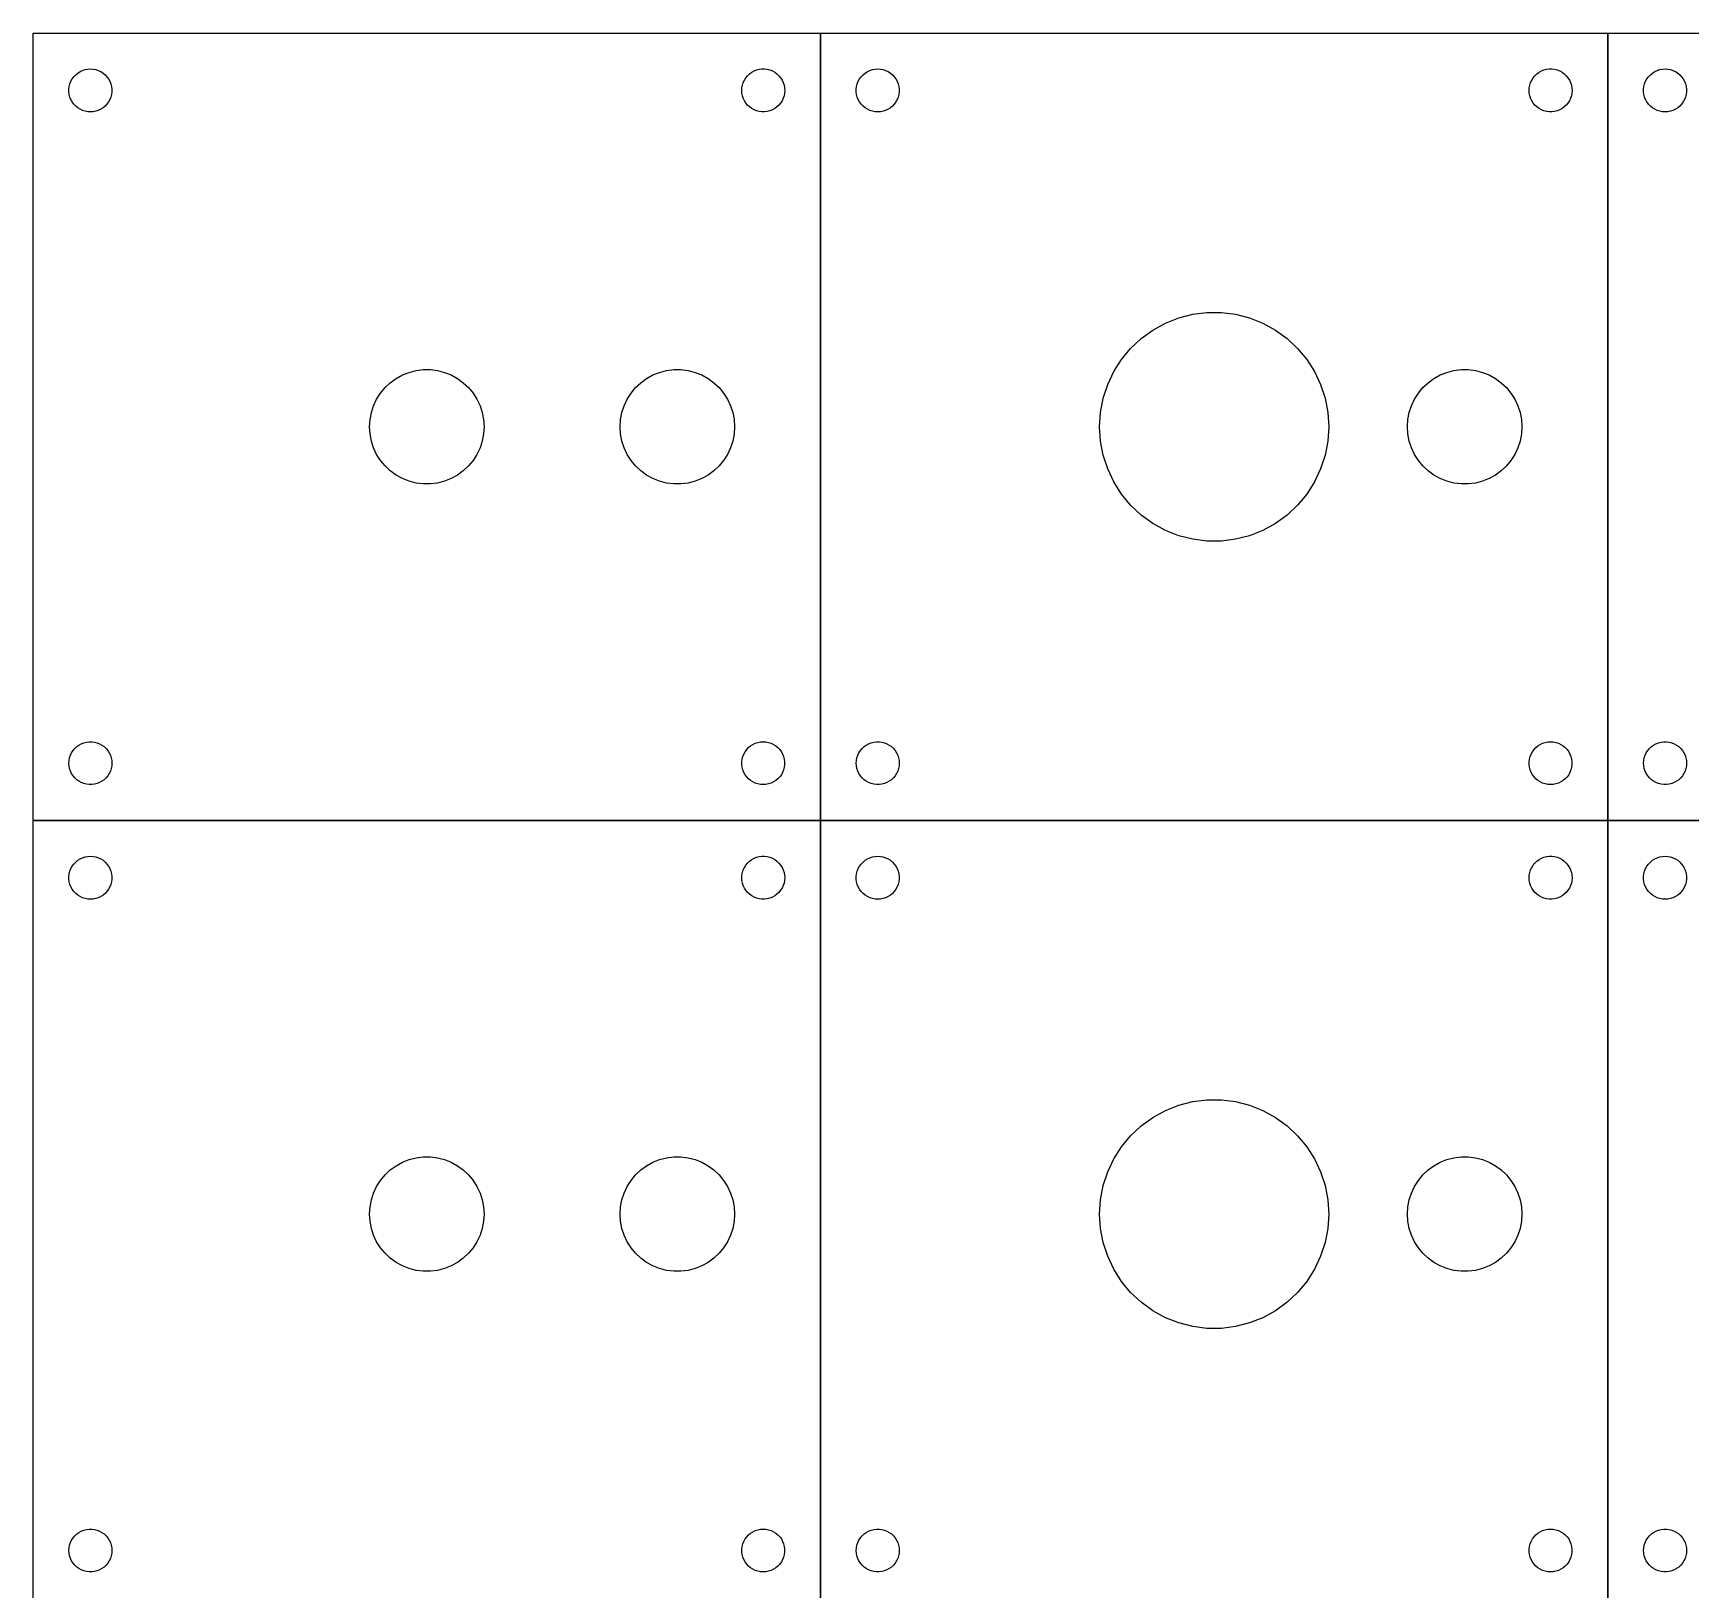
# Model space of a CAD drawing. Extents: x 0 to 440, y 0 to 220.
# Drawn here: x 165.1 to 280.9, y 111.4 to 220.1 of the extents above; entities that cross this region are included whole.
import ezdxf

# ---------------------------------------------------------------- set-up
doc = ezdxf.new("R2010")
doc.units = 0
doc.layers.add('Layer_1', color=7, linetype='CONTINUOUS')

msp = doc.modelspace()

# ---------------------------------------------------------------- linework, layer by layer
at = {"layer": 'Layer_1', "color": 7}
for points in [[(165.141111, 165.14111), (165.141111, 220.141107), (220.141111, 220.141107), (220.141111, 165.14111), (165.141111, 165.14111)], [(220.141111, 165.14111), (220.141111, 220.141107), (275.141111, 220.141107), (275.141111, 165.14111), (220.141111, 165.14111)], [(275.141111, 165.14111), (275.141111, 220.141107), (330.141112, 220.141107), (330.141112, 165.14111), (275.141111, 165.14111)], [(167.644111, 216.04711), (167.644111, 216.235109), (167.668111, 216.42211), (167.714111, 216.605108), (167.784111, 216.780109), (167.875111, 216.94511), (167.985111, 217.097109), (168.114111, 217.234108), (168.259111, 217.355108), (168.418111, 217.455108), (168.589111, 217.536108), (168.768111, 217.594108), (168.953111, 217.629109), (169.141111, 217.641104), (169.329111, 217.629115), (169.514111, 217.594108), (169.693111, 217.536108), (169.864111, 217.455108), (170.023111, 217.355108), (170.168111, 217.234108), (170.297111, 217.097109), (170.407111, 216.94511), (170.498111, 216.780109), (170.568111, 216.605108), (170.614111, 216.42211), (170.638112, 216.235109), (170.638111, 216.04711), (170.614111, 215.860109), (170.568111, 215.677108), (170.498111, 215.502108), (170.407111, 215.337109), (170.297111, 215.18511), (170.168111, 215.048108), (170.023111, 214.927108), (169.864111, 214.827108), (169.693111, 214.746108), (169.514111, 214.688108), (169.329111, 214.65311), (169.141111, 214.641115), (168.953111, 214.653104), (168.768111, 214.688108), (168.589111, 214.746108), (168.418111, 214.827108), (168.259111, 214.927108), (168.114111, 215.048108), (167.985111, 215.18511), (167.875111, 215.337109), (167.784111, 215.502108), (167.714111, 215.677108), (167.668111, 215.860109), (167.644111, 216.04711)], [(214.641111, 216.141109), (214.653106, 216.329109), (214.688112, 216.514108), (214.746112, 216.693108), (214.827112, 216.864109), (214.927112, 217.023107), (215.048112, 217.168108), (215.185111, 217.297109), (215.337111, 217.407108), (215.502112, 217.498107), (215.677112, 217.56811), (215.860111, 217.614109), (216.047111, 217.638098), (216.235111, 217.638109), (216.422111, 217.61412), (216.605112, 217.56811), (216.78011, 217.498107), (216.945111, 217.407108), (217.09711, 217.297109), (217.234112, 217.168108), (217.355112, 217.023107), (217.455112, 216.864109), (217.53611, 216.693108), (217.594112, 216.514108), (217.629111, 216.329109), (217.641105, 216.141109), (217.629116, 215.953107), (217.594112, 215.768108), (217.53611, 215.589108), (217.455112, 215.41811), (217.355112, 215.259109), (217.234112, 215.114108), (217.09711, 214.985107), (216.945111, 214.875109), (216.78011, 214.784109), (216.605112, 214.714109), (216.422111, 214.66811), (216.235111, 214.644121), (216.047111, 214.64411), (215.860111, 214.668099), (215.677112, 214.714109), (215.502112, 214.784109), (215.337111, 214.875109), (215.185111, 214.985107), (215.048112, 215.114108), (214.927112, 215.259109), (214.827112, 215.41811), (214.746112, 215.589108), (214.688112, 215.768108), (214.653111, 215.953107), (214.641117, 216.141109)], [(222.644111, 216.04711), (222.644111, 216.235109), (222.668111, 216.42211), (222.714111, 216.605108), (222.784111, 216.780109), (222.875111, 216.94511), (222.985111, 217.097109), (223.114111, 217.234108), (223.259111, 217.355108), (223.418111, 217.455108), (223.589111, 217.536108), (223.768111, 217.594108), (223.953111, 217.629109), (224.141111, 217.641104), (224.329111, 217.629115), (224.514111, 217.594108), (224.693111, 217.536108), (224.864111, 217.455108), (225.023111, 217.355108), (225.168111, 217.234108), (225.297111, 217.097109), (225.407111, 216.94511), (225.498111, 216.780109), (225.568112, 216.605108), (225.614111, 216.42211), (225.638112, 216.235109), (225.638111, 216.04711), (225.614111, 215.860109), (225.568112, 215.677108), (225.498111, 215.502108), (225.407111, 215.337109), (225.297111, 215.18511), (225.168111, 215.048108), (225.023111, 214.927108), (224.864111, 214.827108), (224.693111, 214.746108), (224.514111, 214.688108), (224.329111, 214.65311), (224.141111, 214.641115), (223.953111, 214.653104), (223.768111, 214.688108), (223.589111, 214.746108), (223.418111, 214.827108), (223.259111, 214.927108), (223.114111, 215.048108), (222.985111, 215.18511), (222.875111, 215.337109), (222.784111, 215.502108), (222.714111, 215.677108), (222.668111, 215.860109), (222.644111, 216.04711)], [(269.641111, 216.141109), (269.653106, 216.329109), (269.688112, 216.514108), (269.746112, 216.693108), (269.827113, 216.864109), (269.927112, 217.023107), (270.048112, 217.168108), (270.185111, 217.297109), (270.337111, 217.407108), (270.502112, 217.498107), (270.677112, 217.56811), (270.860111, 217.614109), (271.047111, 217.638098), (271.235111, 217.638109), (271.422111, 217.61412), (271.605113, 217.56811), (271.78011, 217.498107), (271.945111, 217.407108), (272.097111, 217.297109), (272.234112, 217.168108), (272.355112, 217.023107), (272.455112, 216.864109), (272.53611, 216.693108), (272.594112, 216.514108), (272.629111, 216.329109), (272.641105, 216.141109), (272.629116, 215.953107), (272.594112, 215.768108), (272.53611, 215.589108), (272.455112, 215.41811), (272.355112, 215.259109), (272.234112, 215.114108), (272.097111, 214.985107), (271.945111, 214.875109), (271.78011, 214.784109), (271.605113, 214.714109), (271.422111, 214.66811), (271.235111, 214.644121), (271.047111, 214.64411), (270.860111, 214.668099), (270.677112, 214.714109), (270.502112, 214.784109), (270.337111, 214.875109), (270.185111, 214.985107), (270.048112, 215.114108), (269.927112, 215.259109), (269.827113, 215.41811), (269.746112, 215.589108), (269.688112, 215.768108), (269.653111, 215.953107), (269.641117, 216.141109)], [(277.644112, 216.04711), (277.644112, 216.235109), (277.668111, 216.42211), (277.714111, 216.605108), (277.784112, 216.780109), (277.875112, 216.94511), (277.985111, 217.097109), (278.114111, 217.234108), (278.259111, 217.355108), (278.418111, 217.455108), (278.589111, 217.536108), (278.768112, 217.594108), (278.953112, 217.629109), (279.141111, 217.641104), (279.329111, 217.629115), (279.514111, 217.594108), (279.693111, 217.536108), (279.864111, 217.455108), (280.023111, 217.355108), (280.168112, 217.234108), (280.297111, 217.097109), (280.407111, 216.94511), (280.498111, 216.780109), (280.568112, 216.605108), (280.614112, 216.42211), (280.638112, 216.235109), (280.638111, 216.04711), (280.614111, 215.860109), (280.568112, 215.677108), (280.498111, 215.502108), (280.407111, 215.337109), (280.297111, 215.18511), (280.168112, 215.048108), (280.023111, 214.927108), (279.864111, 214.827108), (279.693111, 214.746108), (279.514111, 214.688108), (279.329111, 214.65311), (279.141111, 214.641115), (278.953112, 214.653104), (278.768112, 214.688108), (278.589111, 214.746108), (278.418111, 214.827108), (278.259111, 214.927108), (278.114111, 215.048108), (277.985111, 215.18511), (277.875112, 215.337109), (277.784112, 215.502108), (277.714111, 215.677108), (277.668111, 215.860109), (277.644112, 216.04711)], [(239.641111, 192.641108), (239.704112, 193.644109), (239.892111, 194.631108), (240.203111, 195.586109), (240.631111, 196.49511), (241.169111, 197.343108), (241.809111, 198.117109), (242.542111, 198.805107), (243.354111, 199.396109), (244.235111, 199.880108), (245.169111, 200.249108), (246.142112, 200.499109), (247.139111, 200.625107), (248.143111, 200.625107), (249.140111, 200.499109), (250.113111, 200.249108), (251.047112, 199.880108), (251.928111, 199.396109), (252.740112, 198.805107), (253.473111, 198.117109), (254.113112, 197.343108), (254.651112, 196.49511), (255.079111, 195.586109), (255.390111, 194.631108), (255.57811, 193.644109), (255.641111, 192.641108), (255.57811, 191.638108), (255.390111, 190.651109), (255.079111, 189.696108), (254.651112, 188.787107), (254.113112, 187.939108), (253.473111, 187.165108), (252.740112, 186.47711), (251.928111, 185.886108), (251.047112, 185.402108), (250.113111, 185.033109), (249.140111, 184.783108), (248.143111, 184.65711), (247.139111, 184.65711), (246.142112, 184.783108), (245.169111, 185.033109), (244.235111, 185.402108), (243.354111, 185.886108), (242.542111, 186.47711), (241.809111, 187.165108), (241.169111, 187.939108), (240.631111, 188.787107), (240.203111, 189.696108), (239.892111, 190.651109), (239.704112, 191.638108), (239.641111, 192.641108)], [(188.641111, 192.641108), (188.673111, 193.142109), (188.767111, 193.636108), (188.922111, 194.113109), (189.136111, 194.568108), (189.405111, 194.992107), (189.725111, 195.379107), (190.091111, 195.723108), (190.498111, 196.018109), (190.938111, 196.260109), (191.405111, 196.445108), (191.891111, 196.570107), (192.390111, 196.633108), (192.892111, 196.633108), (193.391113, 196.570107), (193.877111, 196.445108), (194.344112, 196.260109), (194.784111, 196.018109), (195.191112, 195.723108), (195.557112, 195.379107), (195.877112, 194.992107), (196.146112, 194.568108), (196.36011, 194.113109), (196.515112, 193.636108), (196.609112, 193.142109), (196.64111, 192.641108), (196.609112, 192.140108), (196.515112, 191.646109), (196.36011, 191.169108), (196.146112, 190.714109), (195.877112, 190.29011), (195.557112, 189.90311), (195.191112, 189.559109), (194.784111, 189.264108), (194.344112, 189.022108), (193.877111, 188.837108), (193.391113, 188.712109), (192.892111, 188.649109), (192.390111, 188.649109), (191.891111, 188.712109), (191.405111, 188.837108), (190.938111, 189.022108), (190.498111, 189.264108), (190.091111, 189.559109), (189.725111, 189.90311), (189.405111, 190.29011), (189.136111, 190.714109), (188.922111, 191.169108), (188.767111, 191.646109), (188.673111, 192.140108), (188.641111, 192.641108)], [(206.141111, 192.641108), (206.173112, 193.142109), (206.267112, 193.636108), (206.422111, 194.113109), (206.636112, 194.568108), (206.905112, 194.992107), (207.22511, 195.379107), (207.591112, 195.723108), (207.998111, 196.018109), (208.438112, 196.260109), (208.905111, 196.445108), (209.391112, 196.570107), (209.890112, 196.633108), (210.392112, 196.633108), (210.891112, 196.570107), (211.377112, 196.445108), (211.844111, 196.260109), (212.284112, 196.018109), (212.691111, 195.723108), (213.057111, 195.379107), (213.377111, 194.992107), (213.646111, 194.568108), (213.860112, 194.113109), (214.015111, 193.636108), (214.109111, 193.142109), (214.141112, 192.641108), (214.109111, 192.140108), (214.015111, 191.646109), (213.860112, 191.169108), (213.646111, 190.714109), (213.377111, 190.29011), (213.057111, 189.90311), (212.691111, 189.559109), (212.284112, 189.264108), (211.844111, 189.022108), (211.377112, 188.837108), (210.891112, 188.712109), (210.392112, 188.649109), (209.890112, 188.649109), (209.391112, 188.712109), (208.905111, 188.837108), (208.438112, 189.022108), (207.998111, 189.264108), (207.591112, 189.559109), (207.22511, 189.90311), (206.905112, 190.29011), (206.636112, 190.714109), (206.422111, 191.169108), (206.267112, 191.646109), (206.173112, 192.140108), (206.141111, 192.641108)], [(261.141111, 192.641108), (261.173112, 193.142109), (261.267112, 193.636108), (261.422111, 194.113109), (261.636112, 194.568108), (261.905112, 194.992107), (262.22511, 195.379107), (262.591113, 195.723108), (262.998111, 196.018109), (263.438112, 196.260109), (263.905111, 196.445108), (264.391112, 196.570107), (264.890112, 196.633108), (265.392112, 196.633108), (265.891112, 196.570107), (266.377112, 196.445108), (266.844111, 196.260109), (267.284113, 196.018109), (267.691111, 195.723108), (268.057111, 195.379107), (268.377111, 194.992107), (268.646111, 194.568108), (268.860112, 194.113109), (269.015111, 193.636108), (269.109111, 193.142109), (269.141112, 192.641108), (269.109111, 192.140108), (269.015111, 191.646109), (268.860112, 191.169108), (268.646111, 190.714109), (268.377111, 190.29011), (268.057111, 189.90311), (267.691111, 189.559109), (267.284113, 189.264108), (266.844111, 189.022108), (266.377112, 188.837108), (265.891112, 188.712109), (265.392112, 188.649109), (264.890112, 188.649109), (264.391112, 188.712109), (263.905111, 188.837108), (263.438112, 189.022108), (262.998111, 189.264108), (262.591113, 189.559109), (262.22511, 189.90311), (261.905112, 190.29011), (261.636112, 190.714109), (261.422111, 191.169108), (261.267112, 191.646109), (261.173112, 192.140108), (261.141111, 192.641108)], [(167.641111, 169.141102), (167.653111, 169.329118), (167.688111, 169.514115), (167.746111, 169.6931), (167.827111, 169.864099), (167.927111, 170.023103), (168.048111, 170.168108), (168.185111, 170.297112), (168.337111, 170.407094), (168.502111, 170.498111), (168.677111, 170.568102), (168.860111, 170.614104), (169.047111, 170.638093), (169.235111, 170.638121), (169.422111, 170.614132), (169.605111, 170.568102), (169.780111, 170.498111), (169.945111, 170.407094), (170.097111, 170.297112), (170.234111, 170.168108), (170.355111, 170.023103), (170.455111, 169.864099), (170.536111, 169.6931), (170.594111, 169.514115), (170.629111, 169.329118), (170.641111, 169.141102), (170.629111, 168.953114), (170.594111, 168.768117), (170.536111, 168.589103), (170.455111, 168.418105), (170.355111, 168.259101), (170.234111, 168.114095), (170.097111, 167.98512), (169.945111, 167.875109), (169.780111, 167.784121), (169.605111, 167.714102), (169.422111, 167.668099), (169.235111, 167.64411), (169.047111, 167.64411), (168.860111, 167.668099), (168.677111, 167.714102), (168.502111, 167.784121), (168.337111, 167.875109), (168.185111, 167.98512), (168.048111, 168.114095), (167.927111, 168.259101), (167.827111, 168.418105), (167.746111, 168.589103), (167.688111, 168.768117), (167.653111, 168.953114), (167.641111, 169.141102)], [(214.644111, 169.047122), (214.644111, 169.23511), (214.6681, 169.42211), (214.714111, 169.605103), (214.78411, 169.780109), (214.87511, 169.945096), (214.985112, 170.097101), (215.11411, 170.23412), (215.25911, 170.355109), (215.418111, 170.4551), (215.589112, 170.536098), (215.768112, 170.594095), (215.953111, 170.629118), (216.141111, 170.641254)], [(216.141111, 170.641113), (216.32911, 170.628977)], [(216.32911, 170.629118), (216.51411, 170.594095), (216.693112, 170.536098), (216.864111, 170.4551), (217.023112, 170.355109), (217.168112, 170.23412), (217.29711, 170.097101), (217.407112, 169.945096), (217.498112, 169.780109), (217.568111, 169.605103), (217.614111, 169.42211), (217.638099, 169.23511), (217.638111, 169.047122), (217.614122, 168.860121), (217.568111, 168.6771), (217.498112, 168.502094), (217.407112, 168.337107), (217.29711, 168.185102), (217.168112, 168.048112), (217.023112, 167.927095), (216.864111, 167.827103), (216.693112, 167.746106), (216.51411, 167.688109), (216.32911, 167.653113), (216.141111, 167.640978)], [(222.641111, 169.141102), (222.653111, 169.329118), (222.688111, 169.514115), (222.746111, 169.6931), (222.827111, 169.864099), (222.927112, 170.023103), (223.048111, 170.168108), (223.185111, 170.297112), (223.337111, 170.407094), (223.502111, 170.498111), (223.677111, 170.568102), (223.860111, 170.614104), (224.047111, 170.638093), (224.235111, 170.638121), (224.422111, 170.614132), (224.605111, 170.568102), (224.780111, 170.498111), (224.945111, 170.407094), (225.097111, 170.297112), (225.234111, 170.168108), (225.355111, 170.023103), (225.455111, 169.864099), (225.536111, 169.6931), (225.594112, 169.514115), (225.629111, 169.329118), (225.641111, 169.141102), (225.629111, 168.953114), (225.594112, 168.768117), (225.536111, 168.589103), (225.455111, 168.418105), (225.355111, 168.259101), (225.234111, 168.114095), (225.097111, 167.98512), (224.945111, 167.875109), (224.780111, 167.784121), (224.605111, 167.714102), (224.422111, 167.668099), (224.235111, 167.64411), (224.047111, 167.64411), (223.860111, 167.668099), (223.677111, 167.714102), (223.502111, 167.784121), (223.337111, 167.875109), (223.185111, 167.98512), (223.048111, 168.114095), (222.927112, 168.259101), (222.827111, 168.418105), (222.746111, 168.589103), (222.688111, 168.768117), (222.653111, 168.953114), (222.641111, 169.141102)], [(269.644111, 169.047122), (269.644111, 169.23511), (269.6681, 169.42211), (269.714111, 169.605103), (269.78411, 169.780109), (269.87511, 169.945096), (269.985112, 170.097101), (270.11411, 170.23412), (270.25911, 170.355109), (270.418111, 170.4551), (270.589113, 170.536098), (270.768112, 170.594095), (270.953111, 170.629118), (271.141111, 170.641254)], [(271.141111, 170.641113), (271.32911, 170.628977)], [(271.32911, 170.629118), (271.51411, 170.594095), (271.693112, 170.536098), (271.864111, 170.4551), (272.023112, 170.355109), (272.168112, 170.23412), (272.29711, 170.097101), (272.407112, 169.945096), (272.498112, 169.780109), (272.568111, 169.605103), (272.614111, 169.42211), (272.638099, 169.23511), (272.638111, 169.047122), (272.614122, 168.860121), (272.568111, 168.6771), (272.498112, 168.502094), (272.407112, 168.337107), (272.29711, 168.185102), (272.168112, 168.048112), (272.023112, 167.927095), (271.864111, 167.827103), (271.693112, 167.746106), (271.51411, 167.688109), (271.32911, 167.653113), (271.141111, 167.640978)], [(277.641112, 169.141102), (277.653111, 169.329118), (277.688111, 169.514115), (277.746111, 169.6931), (277.827111, 169.864099), (277.927112, 170.023103), (278.048112, 170.168108), (278.185112, 170.297112), (278.337111, 170.407094), (278.502111, 170.498111), (278.677111, 170.568102), (278.860111, 170.614104), (279.047111, 170.638093), (279.235111, 170.638121), (279.422112, 170.614132), (279.605111, 170.568102), (279.780112, 170.498111), (279.945111, 170.407094), (280.097111, 170.297112), (280.234111, 170.168108), (280.355111, 170.023103), (280.455111, 169.864099), (280.536112, 169.6931), (280.594112, 169.514115), (280.629111, 169.329118), (280.641111, 169.141102), (280.629111, 168.953114), (280.594112, 168.768117), (280.536112, 168.589103), (280.455111, 168.418105), (280.355111, 168.259101), (280.234111, 168.114095), (280.097111, 167.98512), (279.945111, 167.875109), (279.780112, 167.784121), (279.605111, 167.714102), (279.422112, 167.668099), (279.235111, 167.64411), (279.047111, 167.64411), (278.860111, 167.668099), (278.677111, 167.714102), (278.502111, 167.784121), (278.337111, 167.875109), (278.185112, 167.98512), (278.048112, 168.114095), (277.927112, 168.259101), (277.827111, 168.418105), (277.746111, 168.589103), (277.688111, 168.768117), (277.653111, 168.953114), (277.641112, 169.141102)], [(215.953111, 167.653113), (215.768112, 167.688109), (215.589112, 167.746106), (215.418111, 167.827103), (215.25911, 167.927095), (215.11411, 168.048112), (214.985112, 168.185102), (214.87511, 168.337107), (214.78411, 168.502094), (214.714111, 168.6771), (214.668111, 168.860121), (214.644122, 169.047122)], [(270.953111, 167.653113), (270.768112, 167.688109), (270.589113, 167.746106), (270.418111, 167.827103), (270.25911, 167.927095), (270.11411, 168.048112), (269.985112, 168.185102), (269.87511, 168.337107), (269.78411, 168.502094), (269.714111, 168.6771), (269.668111, 168.860121), (269.644122, 169.047122)], [(216.141111, 167.641119), (215.953111, 167.653254)], [(271.141111, 167.641119), (270.953111, 167.653254)], [(165.141114, 110.141113), (165.141114, 165.14111), (220.141114, 165.14111), (220.141114, 110.141113), (165.141114, 110.141113)], [(220.141111, 110.141113), (220.141111, 165.14111), (275.141111, 165.14111), (275.141111, 110.141113), (220.141111, 110.141113)], [(275.141111, 110.141113), (275.141111, 165.14111), (330.141112, 165.14111), (330.141112, 110.141113), (275.141111, 110.141113)], [(167.644114, 161.047112), (167.644114, 161.235112), (167.668114, 161.422112), (167.714114, 161.605111), (167.784114, 161.780111), (167.875114, 161.945112), (167.985114, 162.097112), (168.114114, 162.234111), (168.259114, 162.355111), (168.418114, 162.455111), (168.589114, 162.536111), (168.768114, 162.594111), (168.953114, 162.629112), (169.141114, 162.641106), (169.329114, 162.629118), (169.514114, 162.594111), (169.693114, 162.536111), (169.864114, 162.455111), (170.023114, 162.355111), (170.168114, 162.234111), (170.297114, 162.097112), (170.407114, 161.945112), (170.498114, 161.780111), (170.568114, 161.605111), (170.614114, 161.422112), (170.638114, 161.235112), (170.638114, 161.047112), (170.614114, 160.860112), (170.568114, 160.677111), (170.498114, 160.50211), (170.407114, 160.337112), (170.297114, 160.185113), (170.168114, 160.048111), (170.023114, 159.927111), (169.864114, 159.827111), (169.693114, 159.74611), (169.514114, 159.688111), (169.329114, 159.653112), (169.141114, 159.641118), (168.953114, 159.653107), (168.768114, 159.688111), (168.589114, 159.74611), (168.418114, 159.827111), (168.259114, 159.927111), (168.114114, 160.048111), (167.985114, 160.185113), (167.875114, 160.337112), (167.784114, 160.50211), (167.714114, 160.677111), (167.668114, 160.860112), (167.644114, 161.047112)], [(214.641114, 161.141112), (214.653108, 161.329112), (214.688115, 161.514111), (214.746115, 161.693111), (214.827115, 161.864112), (214.927115, 162.02311), (215.048115, 162.16811), (215.185114, 162.297111), (215.337113, 162.40711), (215.502115, 162.49811), (215.677115, 162.568112), (215.860114, 162.614112), (216.047114, 162.638101), (216.235113, 162.638112), (216.422114, 162.614123), (216.605115, 162.568112), (216.780113, 162.49811), (216.945114, 162.40711), (217.097113, 162.297111), (217.234115, 162.16811), (217.355115, 162.02311), (217.455115, 161.864112), (217.536113, 161.693111), (217.594115, 161.514111), (217.629113, 161.329112), (217.641108, 161.141112), (217.629119, 160.95311), (217.594115, 160.76811), (217.536113, 160.589111), (217.455115, 160.418112), (217.355115, 160.259111), (217.234115, 160.114111), (217.097113, 159.98511), (216.945114, 159.875111), (216.780113, 159.784112), (216.605115, 159.714112), (216.422114, 159.668113), (216.235113, 159.644124), (216.047114, 159.644112), (215.860114, 159.668101), (215.677115, 159.714112), (215.502115, 159.784112), (215.337113, 159.875111), (215.185114, 159.98511), (215.048115, 160.114111), (214.927115, 160.259111), (214.827115, 160.418112), (214.746115, 160.589111), (214.688115, 160.76811), (214.653114, 160.95311), (214.64112, 161.141112)], [(222.644111, 161.047112), (222.644111, 161.235112), (222.668111, 161.422112), (222.714111, 161.605111), (222.784111, 161.780111), (222.875111, 161.945112), (222.985111, 162.097112), (223.114111, 162.234111), (223.259111, 162.355111), (223.418111, 162.455111), (223.589111, 162.536111), (223.768111, 162.594111), (223.953111, 162.629112), (224.141111, 162.641106), (224.329111, 162.629118), (224.514111, 162.594111), (224.693111, 162.536111), (224.864111, 162.455111), (225.023111, 162.355111), (225.168111, 162.234111), (225.297111, 162.097112), (225.407111, 161.945112), (225.498111, 161.780111), (225.568112, 161.605111), (225.614111, 161.422112), (225.638112, 161.235112), (225.638111, 161.047112), (225.614111, 160.860112), (225.568112, 160.677111), (225.498111, 160.50211), (225.407111, 160.337112), (225.297111, 160.185113), (225.168111, 160.048111), (225.023111, 159.927111), (224.864111, 159.827111), (224.693111, 159.74611), (224.514111, 159.688111), (224.329111, 159.653112), (224.141111, 159.641118), (223.953111, 159.653107), (223.768111, 159.688111), (223.589111, 159.74611), (223.418111, 159.827111), (223.259111, 159.927111), (223.114111, 160.048111), (222.985111, 160.185113), (222.875111, 160.337112), (222.784111, 160.50211), (222.714111, 160.677111), (222.668111, 160.860112), (222.644111, 161.047112)], [(269.641111, 161.141112), (269.653106, 161.329112), (269.688112, 161.514111), (269.746112, 161.693111), (269.827113, 161.864112), (269.927112, 162.02311), (270.048112, 162.16811), (270.185111, 162.297111), (270.337111, 162.40711), (270.502112, 162.49811), (270.677112, 162.568112), (270.860111, 162.614112), (271.047111, 162.638101), (271.235111, 162.638112), (271.422111, 162.614123), (271.605113, 162.568112), (271.78011, 162.49811), (271.945111, 162.40711), (272.097111, 162.297111), (272.234112, 162.16811), (272.355112, 162.02311), (272.455112, 161.864112), (272.53611, 161.693111), (272.594112, 161.514111), (272.629111, 161.329112), (272.641105, 161.141112), (272.629116, 160.95311), (272.594112, 160.76811), (272.53611, 160.589111), (272.455112, 160.418112), (272.355112, 160.259111), (272.234112, 160.114111), (272.097111, 159.98511), (271.945111, 159.875111), (271.78011, 159.784112), (271.605113, 159.714112), (271.422111, 159.668113), (271.235111, 159.644124), (271.047111, 159.644112), (270.860111, 159.668101), (270.677112, 159.714112), (270.502112, 159.784112), (270.337111, 159.875111), (270.185111, 159.98511), (270.048112, 160.114111), (269.927112, 160.259111), (269.827113, 160.418112), (269.746112, 160.589111), (269.688112, 160.76811), (269.653111, 160.95311), (269.641117, 161.141112)], [(277.644112, 161.047112), (277.644112, 161.235112), (277.668111, 161.422112), (277.714111, 161.605111), (277.784112, 161.780111), (277.875112, 161.945112), (277.985111, 162.097112), (278.114111, 162.234111), (278.259111, 162.355111), (278.418111, 162.455111), (278.589111, 162.536111), (278.768112, 162.594111), (278.953112, 162.629112), (279.141111, 162.641106), (279.329111, 162.629118), (279.514111, 162.594111), (279.693111, 162.536111), (279.864111, 162.455111), (280.023111, 162.355111), (280.168112, 162.234111), (280.297111, 162.097112), (280.407111, 161.945112), (280.498111, 161.780111), (280.568112, 161.605111), (280.614112, 161.422112), (280.638112, 161.235112), (280.638111, 161.047112), (280.614111, 160.860112), (280.568112, 160.677111), (280.498111, 160.50211), (280.407111, 160.337112), (280.297111, 160.185113), (280.168112, 160.048111), (280.023111, 159.927111), (279.864111, 159.827111), (279.693111, 159.74611), (279.514111, 159.688111), (279.329111, 159.653112), (279.141111, 159.641118), (278.953112, 159.653107), (278.768112, 159.688111), (278.589111, 159.74611), (278.418111, 159.827111), (278.259111, 159.927111), (278.114111, 160.048111), (277.985111, 160.185113), (277.875112, 160.337112), (277.784112, 160.50211), (277.714111, 160.677111), (277.668111, 160.860112), (277.644112, 161.047112)], [(239.641111, 137.641111), (239.704112, 138.644112), (239.892111, 139.631111), (240.203111, 140.586111), (240.631111, 141.495112), (241.169111, 142.343111), (241.809111, 143.117111), (242.542111, 143.80511), (243.354111, 144.396111), (244.235111, 144.880111), (245.169111, 145.249111), (246.142112, 145.499112), (247.139111, 145.62511), (248.143111, 145.62511), (249.140111, 145.499112), (250.113111, 145.249111), (251.047112, 144.880111), (251.928111, 144.396111), (252.740112, 143.80511), (253.473111, 143.117111), (254.113112, 142.343111), (254.651112, 141.495112), (255.079111, 140.586111), (255.390111, 139.631111), (255.57811, 138.644112), (255.641111, 137.641111), (255.57811, 136.63811), (255.390111, 135.651112), (255.079111, 134.696111), (254.651112, 133.78711), (254.113112, 132.939111), (253.473111, 132.165111), (252.740112, 131.477113), (251.928111, 130.886111), (251.047112, 130.402111), (250.113111, 130.033111), (249.140111, 129.78311), (248.143111, 129.657112), (247.139111, 129.657112), (246.142112, 129.78311), (245.169111, 130.033111), (244.235111, 130.402111), (243.354111, 130.886111), (242.542111, 131.477113), (241.809111, 132.165111), (241.169111, 132.939111), (240.631111, 133.78711), (240.203111, 134.696111), (239.892111, 135.651112), (239.704112, 136.63811), (239.641111, 137.641111)], [(188.641114, 137.641111), (188.673114, 138.142112), (188.767114, 138.636111), (188.922114, 139.113112), (189.136114, 139.56811), (189.405114, 139.99211), (189.725114, 140.37911), (190.091114, 140.723111), (190.498114, 141.018112), (190.938114, 141.260112), (191.405114, 141.445111), (191.891114, 141.57011), (192.390114, 141.633111), (192.892114, 141.633111), (193.391115, 141.57011), (193.877113, 141.445111), (194.344115, 141.260112), (194.784114, 141.018112), (195.191115, 140.723111), (195.557115, 140.37911), (195.877115, 139.99211), (196.146115, 139.56811), (196.360113, 139.113112), (196.515115, 138.636111), (196.609115, 138.142112), (196.641113, 137.641111), (196.609115, 137.14011), (196.515115, 136.646111), (196.360113, 136.169111), (196.146115, 135.714112), (195.877115, 135.290113), (195.557115, 134.903113), (195.191115, 134.559112), (194.784114, 134.264111), (194.344115, 134.022111), (193.877113, 133.837111), (193.391115, 133.712112), (192.892114, 133.649112), (192.390114, 133.649112), (191.891114, 133.712112), (191.405114, 133.837111), (190.938114, 134.022111), (190.498114, 134.264111), (190.091114, 134.559112), (189.725114, 134.903113), (189.405114, 135.290113), (189.136114, 135.714112), (188.922114, 136.169111), (188.767114, 136.646111), (188.673114, 137.14011), (188.641114, 137.641111)], [(206.141114, 137.641111), (206.173115, 138.142112), (206.267115, 138.636111), (206.422114, 139.113112), (206.636115, 139.56811), (206.905115, 139.99211), (207.225113, 140.37911), (207.591115, 140.723111), (207.998114, 141.018112), (208.438115, 141.260112), (208.905114, 141.445111), (209.391115, 141.57011), (209.890114, 141.633111), (210.392114, 141.633111), (210.891114, 141.57011), (211.377115, 141.445111), (211.844114, 141.260112), (212.284115, 141.018112), (212.691114, 140.723111), (213.057113, 140.37911), (213.377114, 139.99211), (213.646114, 139.56811), (213.860115, 139.113112), (214.015114, 138.636111), (214.109114, 138.142112), (214.141115, 137.641111), (214.109114, 137.14011), (214.015114, 136.646111), (213.860115, 136.169111), (213.646114, 135.714112), (213.377114, 135.290113), (213.057113, 134.903113), (212.691114, 134.559112), (212.284115, 134.264111), (211.844114, 134.022111), (211.377115, 133.837111), (210.891114, 133.712112), (210.392114, 133.649112), (209.890114, 133.649112), (209.391115, 133.712112), (208.905114, 133.837111), (208.438115, 134.022111), (207.998114, 134.264111), (207.591115, 134.559112), (207.225113, 134.903113), (206.905115, 135.290113), (206.636115, 135.714112), (206.422114, 136.169111), (206.267115, 136.646111), (206.173115, 137.14011), (206.141114, 137.641111)], [(261.141111, 137.641111), (261.173112, 138.142112), (261.267112, 138.636111), (261.422111, 139.113112), (261.636112, 139.56811), (261.905112, 139.99211), (262.22511, 140.37911), (262.591113, 140.723111), (262.998111, 141.018112), (263.438112, 141.260112), (263.905111, 141.445111), (264.391112, 141.57011), (264.890112, 141.633111), (265.392112, 141.633111), (265.891112, 141.57011), (266.377112, 141.445111), (266.844111, 141.260112), (267.284113, 141.018112), (267.691111, 140.723111), (268.057111, 140.37911), (268.377111, 139.99211), (268.646111, 139.56811), (268.860112, 139.113112), (269.015111, 138.636111), (269.109111, 138.142112), (269.141112, 137.641111), (269.109111, 137.14011), (269.015111, 136.646111), (268.860112, 136.169111), (268.646111, 135.714112), (268.377111, 135.290113), (268.057111, 134.903113), (267.691111, 134.559112), (267.284113, 134.264111), (266.844111, 134.022111), (266.377112, 133.837111), (265.891112, 133.712112), (265.392112, 133.649112), (264.890112, 133.649112), (264.391112, 133.712112), (263.905111, 133.837111), (263.438112, 134.022111), (262.998111, 134.264111), (262.591113, 134.559112), (262.22511, 134.903113), (261.905112, 135.290113), (261.636112, 135.714112), (261.422111, 136.169111), (261.267112, 136.646111), (261.173112, 137.14011), (261.141111, 137.641111)], [(167.641114, 114.141105), (167.653114, 114.329121), (167.688114, 114.514118), (167.746114, 114.693103), (167.827114, 114.864101), (167.927114, 115.023105), (168.048114, 115.168111), (168.185114, 115.297115), (168.337114, 115.407097), (168.502114, 115.498114), (168.677114, 115.568105), (168.860114, 115.614107), (169.047114, 115.638096), (169.235114, 115.638124), (169.422114, 115.614135), (169.605114, 115.568105), (169.780114, 115.498114), (169.945114, 115.407097), (170.097114, 115.297115), (170.234114, 115.168111), (170.355114, 115.023105), (170.455114, 114.864101), (170.536114, 114.693103), (170.594114, 114.514118), (170.629114, 114.329121), (170.641114, 114.141105), (170.629114, 113.953116), (170.594114, 113.76812), (170.536114, 113.589106), (170.455114, 113.418108), (170.355114, 113.259104), (170.234114, 113.114098), (170.097114, 112.985122), (169.945114, 112.875112), (169.780114, 112.784124), (169.605114, 112.714104), (169.422114, 112.668102), (169.235114, 112.644113), (169.047114, 112.644113), (168.860114, 112.668102), (168.677114, 112.714104), (168.502114, 112.784124), (168.337114, 112.875112), (168.185114, 112.985122), (168.048114, 113.114098), (167.927114, 113.259104), (167.827114, 113.418108), (167.746114, 113.589106), (167.688114, 113.76812), (167.653114, 113.953116), (167.641114, 114.141105)], [(214.644114, 114.047125), (214.644114, 114.235113), (214.668103, 114.422113), (214.714114, 114.605106), (214.784113, 114.780112), (214.875113, 114.945099), (214.985115, 115.097104), (215.114113, 115.234123), (215.259113, 115.355112), (215.418114, 115.455103), (215.589115, 115.536101), (215.768115, 115.594097), (215.953114, 115.629121), (216.141114, 115.641257)], [(216.141114, 115.641116), (216.329113, 115.62898)], [(216.329113, 115.629121), (216.514113, 115.594097), (216.693115, 115.536101), (216.864113, 115.455103), (217.023115, 115.355112), (217.168115, 115.234123), (217.297113, 115.097104), (217.407115, 114.945099), (217.498114, 114.780112), (217.568114, 114.605106), (217.614113, 114.422113), (217.638102, 114.235113), (217.638114, 114.047125), (217.614125, 113.860124), (217.568114, 113.677103), (217.498114, 113.502097), (217.407115, 113.33711), (217.297113, 113.185105), (217.168115, 113.048114), (217.023115, 112.927097), (216.864113, 112.827106), (216.693115, 112.746108), (216.514113, 112.688112), (216.329113, 112.653116), (216.141114, 112.640981)], [(222.641111, 114.141105), (222.653111, 114.329121), (222.688111, 114.514118), (222.746111, 114.693103), (222.827111, 114.864101), (222.927112, 115.023105), (223.048111, 115.168111), (223.185111, 115.297115), (223.337111, 115.407097), (223.502111, 115.498114), (223.677111, 115.568105), (223.860111, 115.614107), (224.047111, 115.638096), (224.235111, 115.638124), (224.422111, 115.614135), (224.605111, 115.568105), (224.780111, 115.498114), (224.945111, 115.407097), (225.097111, 115.297115), (225.234111, 115.168111), (225.355111, 115.023105), (225.455111, 114.864101), (225.536111, 114.693103), (225.594112, 114.514118), (225.629111, 114.329121), (225.641111, 114.141105), (225.629111, 113.953116), (225.594112, 113.76812), (225.536111, 113.589106), (225.455111, 113.418108), (225.355111, 113.259104), (225.234111, 113.114098), (225.097111, 112.985122), (224.945111, 112.875112), (224.780111, 112.784124), (224.605111, 112.714104), (224.422111, 112.668102), (224.235111, 112.644113), (224.047111, 112.644113), (223.860111, 112.668102), (223.677111, 112.714104), (223.502111, 112.784124), (223.337111, 112.875112), (223.185111, 112.985122), (223.048111, 113.114098), (222.927112, 113.259104), (222.827111, 113.418108), (222.746111, 113.589106), (222.688111, 113.76812), (222.653111, 113.953116), (222.641111, 114.141105)], [(269.644111, 114.047125), (269.644111, 114.235113), (269.6681, 114.422113), (269.714111, 114.605106), (269.78411, 114.780112), (269.87511, 114.945099), (269.985112, 115.097104), (270.11411, 115.234123), (270.25911, 115.355112), (270.418111, 115.455103), (270.589113, 115.536101), (270.768112, 115.594097), (270.953111, 115.629121), (271.141111, 115.641257)], [(271.141111, 115.641116), (271.32911, 115.62898)], [(271.32911, 115.629121), (271.51411, 115.594097), (271.693112, 115.536101), (271.864111, 115.455103), (272.023112, 115.355112), (272.168112, 115.234123), (272.29711, 115.097104), (272.407112, 114.945099), (272.498112, 114.780112), (272.568111, 114.605106), (272.614111, 114.422113), (272.638099, 114.235113), (272.638111, 114.047125), (272.614122, 113.860124), (272.568111, 113.677103), (272.498112, 113.502097), (272.407112, 113.33711), (272.29711, 113.185105), (272.168112, 113.048114), (272.023112, 112.927097), (271.864111, 112.827106), (271.693112, 112.746108), (271.51411, 112.688112), (271.32911, 112.653116), (271.141111, 112.640981)], [(277.641112, 114.141105), (277.653111, 114.329121), (277.688111, 114.514118), (277.746111, 114.693103), (277.827111, 114.864101), (277.927112, 115.023105), (278.048112, 115.168111), (278.185112, 115.297115), (278.337111, 115.407097), (278.502111, 115.498114), (278.677111, 115.568105), (278.860111, 115.614107), (279.047111, 115.638096), (279.235111, 115.638124), (279.422112, 115.614135), (279.605111, 115.568105), (279.780112, 115.498114), (279.945111, 115.407097), (280.097111, 115.297115), (280.234111, 115.168111), (280.355111, 115.023105), (280.455111, 114.864101), (280.536112, 114.693103), (280.594112, 114.514118), (280.629111, 114.329121), (280.641111, 114.141105), (280.629111, 113.953116), (280.594112, 113.76812), (280.536112, 113.589106), (280.455111, 113.418108), (280.355111, 113.259104), (280.234111, 113.114098), (280.097111, 112.985122), (279.945111, 112.875112), (279.780112, 112.784124), (279.605111, 112.714104), (279.422112, 112.668102), (279.235111, 112.644113), (279.047111, 112.644113), (278.860111, 112.668102), (278.677111, 112.714104), (278.502111, 112.784124), (278.337111, 112.875112), (278.185112, 112.985122), (278.048112, 113.114098), (277.927112, 113.259104), (277.827111, 113.418108), (277.746111, 113.589106), (277.688111, 113.76812), (277.653111, 113.953116), (277.641112, 114.141105)], [(215.953114, 112.653116), (215.768115, 112.688112), (215.589115, 112.746108), (215.418114, 112.827106), (215.259113, 112.927097), (215.114113, 113.048114), (214.985115, 113.185105), (214.875113, 113.33711), (214.784113, 113.502097), (214.714114, 113.677103), (214.668114, 113.860124), (214.644125, 114.047125)], [(270.953111, 112.653116), (270.768112, 112.688112), (270.589113, 112.746108), (270.418111, 112.827106), (270.25911, 112.927097), (270.11411, 113.048114), (269.985112, 113.185105), (269.87511, 113.33711), (269.78411, 113.502097), (269.714111, 113.677103), (269.668111, 113.860124), (269.644122, 114.047125)], [(216.141114, 112.641122), (215.953114, 112.653257)], [(271.141111, 112.641122), (270.953111, 112.653257)]]:
    msp.add_lwpolyline(points, dxfattribs=at)

doc.saveas('drawing.dxf')
